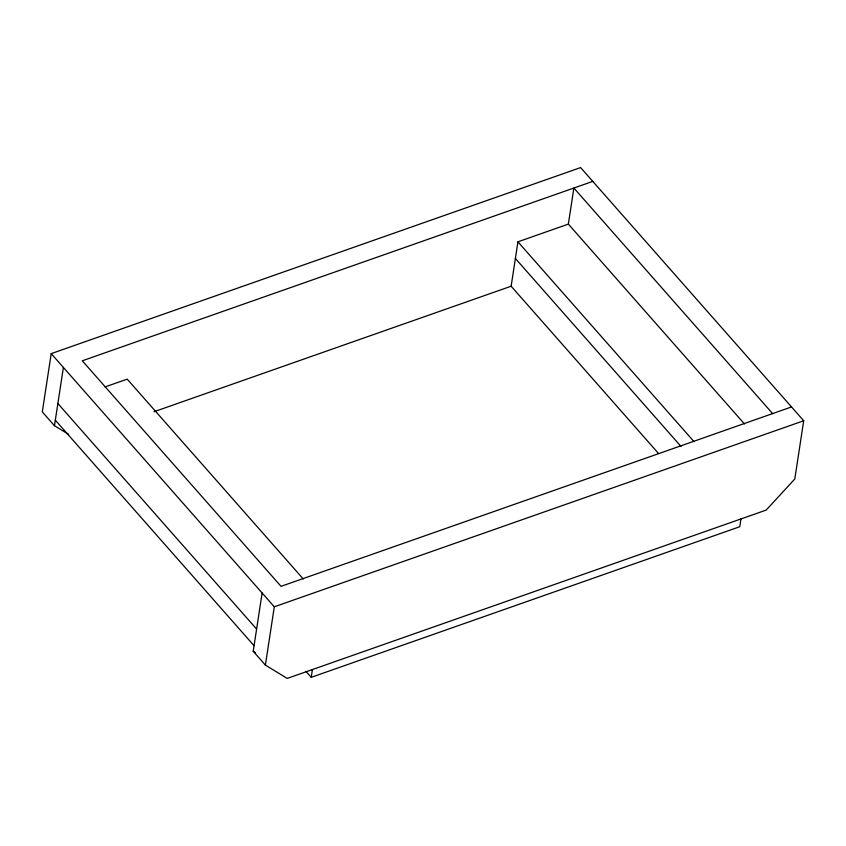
<?xml version="1.0" encoding="UTF-8"?>
<svg xmlns="http://www.w3.org/2000/svg" width="846" height="846" viewBox="0 0 846 846"><rect width="100%" height="100%" fill="white"/><g stroke="black" fill="none" stroke-linecap="round" stroke-linejoin="round"><path stroke-width="1.27" d="M262.133 592.993L253.218 651.272L265.39 665.083L287.196 678.418L766.18 510.085L794.785 479.026L803.7 420.758L580.61 167.582L51.215 353.628L42.3 411.896L54.472 425.707L68.642 434.379M54.472 425.707L63.387 367.439M265.39 665.083L274.305 606.804L51.215 353.628M740.969 518.947L739.774 526.72L311.222 677.329L312.407 669.556M658.463 453.414L511.143 286.223L517.932 241.829L568.353 224.105L573.874 188.034L772.62 413.599M592.782 181.393L82.295 360.798L281.041 586.352L791.528 406.947M105.052 386.929L127.196 379.145L303.28 578.981M153.993 411.738L511.143 286.223M274.305 606.804L803.7 420.758M253.218 651.272L255.397 652.604M568.353 224.105L744.438 423.941M517.932 241.829L694.027 441.665M515.383 258.474L681.009 446.445M305.988 671.396L311.222 677.329M57.866 403.51L256.613 629.075M55.318 420.155L254.064 645.72"/></g></svg>
